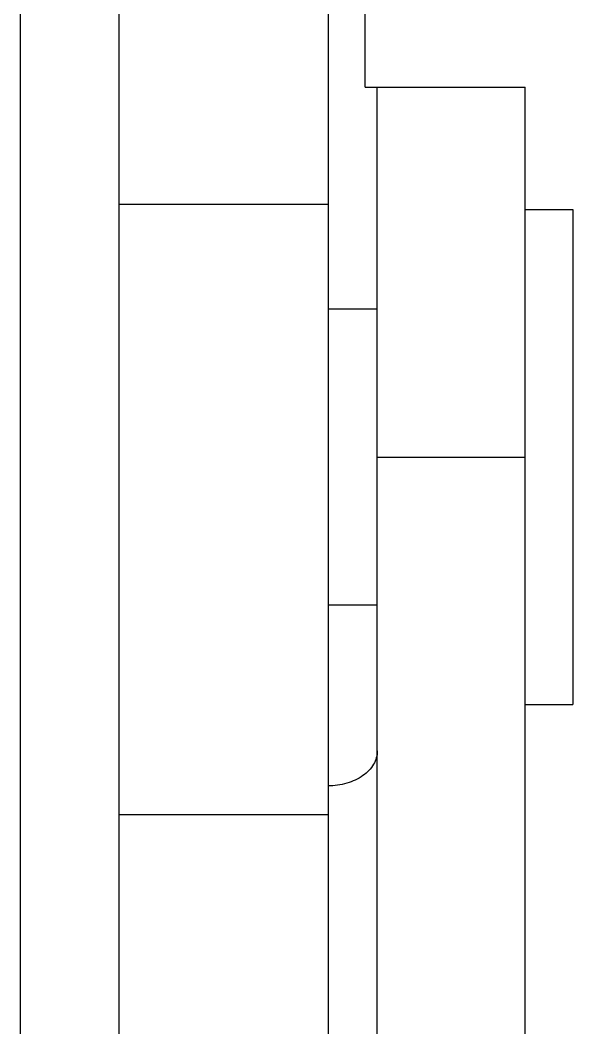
# Model space of a CAD drawing. Extents: x -409572 to -157272, y 600795 to 878326.
# Drawn here: x -396239.7 to -396125, y 805356.1 to 805565 of the extents above; entities that cross this region are included whole.
import ezdxf

# ---------------------------------------------------------------- set-up
doc = ezdxf.new("R2010")
doc.units = 0
doc.header["$LTSCALE"] = 1000
doc.header["$MEASUREMENT"] = 0
doc.layers.get('0').update_dxf_attribs({"linetype": 'CONTINUOUS'})

msp = doc.modelspace()

# ---------------------------------------------------------------- linework, layer by layer
for p, q in [((-396168.12, 805551.05), (-396168.12, 807218.85)), ((-396239.68, 807047.76), (-396239.68, 805350.94)), ((-396219.23, 807047.76), (-396219.23, 805350.94)), ((-396175.79, 805702.07), (-396175.79, 805146.5)), ((-396168.12, 805551.05), (-396134.9, 805551.05)), ((-396165.57, 805167.45), (-396165.57, 805551.05)), ((-396134.9, 805167.45), (-396134.9, 805551.05)), ((-396219.23, 805526.79), (-396175.79, 805526.79)), ((-396134.9, 805525.69), (-396125, 805525.69)), ((-396125, 805525.69), (-396125, 805423.08)), ((-396165.57, 805505.05), (-396175.79, 805505.05)), ((-396165.57, 805474.39), (-396134.9, 805474.39)), ((-396165.57, 805443.72), (-396175.79, 805443.72)), ((-396134.9, 805423.08), (-396125, 805423.08)), ((-396219.23, 805400.28), (-396175.79, 805400.28))]:
    msp.add_line(p, q)
msp.add_open_spline([(-396165.57, 805413.46), (-396165.57, 805412.5), (-396166.19, 805410.45), (-396168.57, 805408.09), (-396171.92, 805406.58), (-396174.47, 805406.23), (-396175.79, 805406.23)], degree=3, knots=[0, 0, 0, 0, 0.209483, 0.444656, 0.71201, 1, 1, 1, 1])

doc.saveas('drawing.dxf')
